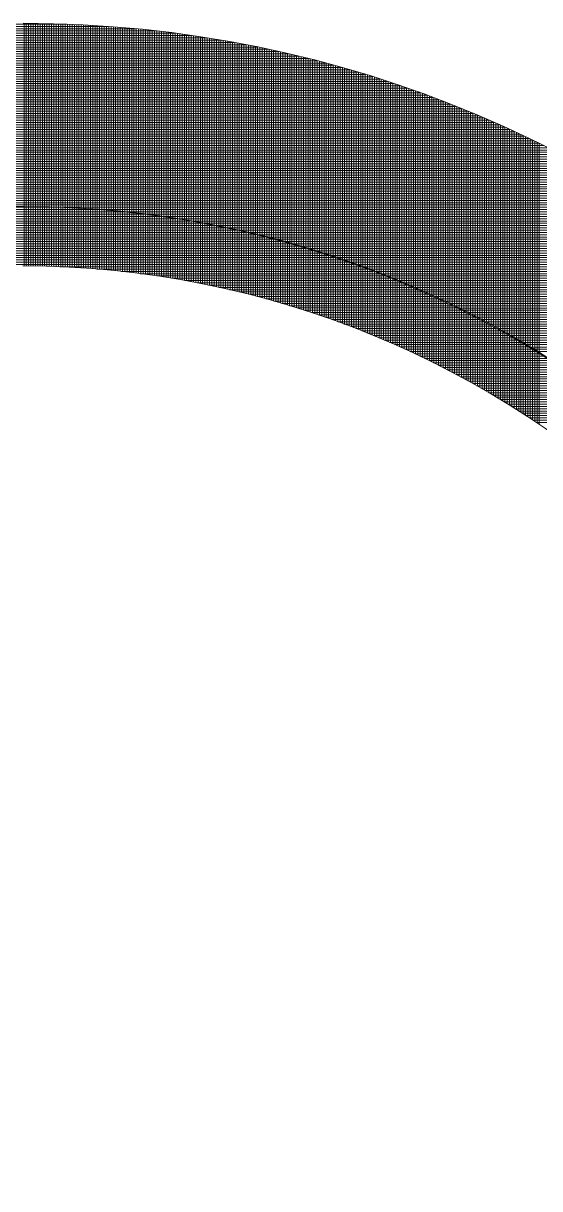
# Model space of a CAD drawing. Header units: inches. Extents: x -675 to 1187, y -924 to 1124.
# Drawn here: x -600.3 to -572.1, y 937.5 to 1001.2 of the extents above; entities that cross this region are included whole.
import ezdxf

# ---------------------------------------------------------------- set-up
doc = ezdxf.new("R2010")
doc.units = ezdxf.units.IN
doc.header["$MEASUREMENT"] = 0
doc.layers.add('Base_dwg', color=8, linetype='Continuous', lineweight=9)
doc.layers.add('core and shell', color=50, linetype='Continuous', lineweight=9)

# ---------------------------------------------------------------- blocks, each defined once
blk = doc.blocks.new('Base_dwg-531197-Level 1 Copy 1')
at = {"layer": 'core and shell'}
for p, q in [((403.27, 1915.053), (403.27, 1925.065)), ((403.395, 1915.047), (403.395, 1925.059)), ((403.52, 1915.04), (403.52, 1925.053)), ((403.645, 1915.033), (403.645, 1925.047)), ((403.77, 1915.025), (403.77, 1925.041)), ((403.895, 1915.017), (403.895, 1925.034)), ((404.02, 1915.009), (404.02, 1925.028)), ((404.145, 1915.001), (404.145, 1925.02)), ((404.27, 1914.992), (404.27, 1925.013)), ((404.395, 1914.983), (404.395, 1925.006)), ((404.52, 1914.974), (404.52, 1924.998)), ((404.645, 1914.965), (404.645, 1924.99)), ((404.77, 1914.955), (404.77, 1924.982)), ((404.895, 1914.945), (404.895, 1924.973)), ((405.02, 1914.934), (405.02, 1924.964)), ((405.145, 1914.923), (405.145, 1924.955)), ((405.27, 1914.912), (405.27, 1924.946)), ((405.395, 1914.901), (405.395, 1924.936)), ((405.52, 1914.89), (405.52, 1924.927)), ((405.645, 1914.878), (405.645, 1924.917)), ((405.77, 1914.865), (405.77, 1924.906)), ((405.895, 1914.853), (405.895, 1924.896)), ((406.02, 1914.84), (406.02, 1924.885)), ((406.145, 1914.827), (406.145, 1924.874)), ((406.27, 1914.814), (406.27, 1924.863)), ((406.395, 1914.8), (406.395, 1924.851)), ((406.52, 1914.786), (406.52, 1924.84)), ((406.645, 1914.772), (406.645, 1924.828)), ((406.77, 1914.757), (406.77, 1924.815)), ((406.895, 1914.742), (406.895, 1924.803)), ((407.02, 1914.727), (407.02, 1924.79)), ((407.145, 1914.712), (407.145, 1924.777)), ((407.27, 1914.696), (407.27, 1924.764)), ((407.395, 1914.68), (407.395, 1924.75)), ((407.52, 1914.664), (407.52, 1924.737)), ((407.645, 1914.647), (407.645, 1924.723)), ((407.77, 1914.63), (407.77, 1924.708)), ((407.895, 1914.613), (407.895, 1924.694)), ((408.02, 1914.595), (408.02, 1924.679)), ((408.145, 1914.577), (408.145, 1924.664)), ((408.27, 1914.559), (408.27, 1924.649)), ((408.395, 1914.541), (408.395, 1924.633)), ((408.52, 1914.522), (408.52, 1924.618)), ((408.645, 1914.503), (408.645, 1924.602)), ((408.77, 1914.484), (408.77, 1924.585)), ((408.895, 1914.464), (408.895, 1924.569)), ((409.02, 1914.444), (409.02, 1924.552)), ((409.145, 1914.424), (409.145, 1924.535)), ((409.27, 1914.403), (409.27, 1924.518)), ((409.395, 1914.382), (409.395, 1924.5)), ((409.52, 1914.361), (409.52, 1924.483)), ((409.645, 1914.34), (409.645, 1924.465)), ((409.77, 1914.318), (409.77, 1924.446)), ((409.895, 1914.296), (409.895, 1924.428)), ((410.02, 1914.274), (410.02, 1924.409)), ((410.145, 1914.251), (410.145, 1924.39)), ((410.27, 1914.228), (410.27, 1924.371)), ((410.395, 1914.205), (410.395, 1924.351)), ((410.645, 1914.157), (410.645, 1924.311)), ((410.77, 1914.133), (410.77, 1924.291)), ((410.895, 1914.108), (410.895, 1924.27)), ((411.02, 1914.084), (411.02, 1924.25)), ((411.145, 1914.058), (411.145, 1924.229)), ((411.395, 1914.007), (411.395, 1924.186)), ((411.52, 1913.981), (411.52, 1924.164)), ((411.645, 1913.955), (411.645, 1924.142)), ((411.77, 1913.928), (411.77, 1924.119)), ((411.895, 1913.901), (411.895, 1924.097)), ((412.02, 1913.874), (412.02, 1924.074)), ((412.145, 1913.846), (412.145, 1924.051)), ((412.27, 1913.818), (412.27, 1924.027)), ((412.395, 1913.79), (412.395, 1924.004)), ((412.52, 1913.761), (412.52, 1923.98)), ((412.77, 1913.703), (412.77, 1923.931)), ((412.895, 1913.674), (412.895, 1923.906)), ((413.02, 1913.644), (413.02, 1923.882)), ((413.145, 1913.614), (413.145, 1923.856)), ((413.395, 1913.552), (413.395, 1923.805)), ((413.52, 1913.521), (413.52, 1923.779)), ((413.645, 1913.49), (413.645, 1923.753)), ((413.77, 1913.458), (413.77, 1923.726)), ((413.895, 1913.426), (413.895, 1923.7)), ((414.02, 1913.394), (414.02, 1923.673)), ((414.145, 1913.361), (414.145, 1923.645)), ((414.27, 1913.328), (414.27, 1923.618)), ((414.395, 1913.295), (414.395, 1923.59)), ((414.52, 1913.261), (414.52, 1923.562)), ((414.645, 1913.227), (414.645, 1923.533)), ((414.77, 1913.193), (414.77, 1923.505)), ((414.895, 1913.158), (414.895, 1923.476)), ((415.02, 1913.123), (415.02, 1923.447)), ((415.145, 1913.088), (415.145, 1923.417)), ((415.27, 1913.052), (415.27, 1923.388)), ((415.395, 1913.016), (415.395, 1923.358)), ((415.52, 1912.98), (415.52, 1923.328)), ((415.645, 1912.943), (415.645, 1923.297)), ((415.77, 1912.906), (415.77, 1923.266)), ((415.895, 1912.869), (415.895, 1923.235)), ((416.145, 1912.793), (416.145, 1923.172)), ((416.27, 1912.755), (416.27, 1923.141)), ((416.395, 1912.717), (416.395, 1923.109)), ((416.52, 1912.678), (416.52, 1923.076)), ((416.645, 1912.638), (416.645, 1923.044)), ((416.77, 1912.599), (416.77, 1923.011)), ((416.895, 1912.559), (416.895, 1922.977)), ((417.02, 1912.519), (417.02, 1922.944)), ((417.145, 1912.478), (417.145, 1922.91)), ((417.27, 1912.437), (417.27, 1922.876)), ((417.395, 1912.396), (417.395, 1922.842)), ((417.52, 1912.354), (417.52, 1922.807)), ((417.645, 1912.312), (417.645, 1922.773)), ((417.77, 1912.27), (417.77, 1922.738)), ((417.895, 1912.227), (417.895, 1922.702)), ((418.02, 1912.184), (418.02, 1922.666)), ((418.145, 1912.141), (418.145, 1922.631)), ((418.27, 1912.097), (418.27, 1922.594)), ((418.395, 1912.053), (418.395, 1922.558)), ((418.52, 1912.009), (418.52, 1922.521)), ((418.645, 1911.964), (418.645, 1922.484)), ((418.77, 1911.919), (418.77, 1922.447)), ((418.895, 1911.873), (418.895, 1922.409)), ((419.02, 1911.828), (419.02, 1922.371)), ((419.27, 1911.735), (419.27, 1922.295)), ((419.395, 1911.688), (419.395, 1922.256)), ((419.52, 1911.641), (419.52, 1922.217)), ((419.645, 1911.593), (419.645, 1922.178)), ((419.77, 1911.545), (419.77, 1922.138)), ((419.895, 1911.497), (419.895, 1922.098)), ((420.02, 1911.448), (420.02, 1922.058)), ((420.145, 1911.399), (420.145, 1922.018)), ((420.27, 1911.35), (420.27, 1921.977)), ((420.395, 1911.3), (420.395, 1921.936)), ((420.52, 1911.25), (420.52, 1921.895)), ((420.645, 1911.2), (420.645, 1921.853)), ((420.77, 1911.149), (420.77, 1921.811)), ((420.895, 1911.098), (420.895, 1921.769)), ((421.02, 1911.046), (421.02, 1921.727)), ((421.145, 1910.994), (421.145, 1921.684)), ((421.27, 1910.942), (421.27, 1921.641)), ((421.395, 1910.889), (421.395, 1921.598)), ((421.52, 1910.836), (421.52, 1921.554)), ((421.645, 1910.783), (421.645, 1921.51)), ((421.77, 1910.729), (421.77, 1921.466)), ((421.895, 1910.675), (421.895, 1921.422)), ((422.02, 1910.621), (422.02, 1921.377)), ((422.27, 1910.51), (422.27, 1921.287)), ((422.52, 1910.399), (422.52, 1921.195)), ((422.645, 1910.342), (422.645, 1921.149)), ((422.77, 1910.285), (422.77, 1921.102)), ((422.895, 1910.228), (422.895, 1921.056)), ((423.02, 1910.17), (423.02, 1921.008)), ((423.145, 1910.112), (423.145, 1920.961)), ((423.27, 1910.054), (423.27, 1920.913)), ((423.395, 1909.995), (423.395, 1920.865)), ((423.52, 1909.936), (423.52, 1920.817)), ((423.645, 1909.877), (423.645, 1920.768)), ((423.77, 1909.817), (423.77, 1920.719)), ((423.895, 1909.756), (423.895, 1920.67)), ((424.02, 1909.696), (424.02, 1920.621)), ((424.145, 1909.634), (424.145, 1920.571)), ((424.27, 1909.573), (424.27, 1920.521)), ((424.395, 1909.511), (424.395, 1920.47)), ((424.52, 1909.448), (424.52, 1920.419)), ((424.645, 1909.386), (424.645, 1920.368)), ((424.77, 1909.323), (424.77, 1920.317)), ((424.895, 1909.259), (424.895, 1920.265)), ((425.02, 1909.195), (425.02, 1920.213)), ((425.145, 1909.13), (425.145, 1920.161)), ((425.27, 1909.066), (425.27, 1920.108)), ((425.395, 1909), (425.395, 1920.055)), ((425.52, 1908.935), (425.52, 1920.002)), ((425.645, 1908.869), (425.645, 1919.948)), ((425.77, 1908.802), (425.77, 1919.894)), ((425.895, 1908.735), (425.895, 1919.84)), ((426.02, 1908.668), (426.02, 1919.786)), ((426.145, 1908.6), (426.145, 1919.731)), ((426.27, 1908.532), (426.27, 1919.676)), ((426.395, 1908.463), (426.395, 1919.62)), ((426.52, 1908.394), (426.52, 1919.564)), ((426.645, 1908.325), (426.645, 1919.508)), ((426.77, 1908.255), (426.77, 1919.452)), ((426.895, 1908.184), (426.895, 1919.395)), ((427.02, 1908.113), (427.02, 1919.338)), ((427.145, 1908.042), (427.145, 1919.28)), ((427.27, 1907.97), (427.27, 1919.223)), ((427.395, 1907.898), (427.395, 1919.164)), ((427.52, 1907.825), (427.52, 1919.106)), ((427.645, 1907.752), (427.645, 1919.047)), ((427.77, 1907.679), (427.77, 1918.988)), ((427.895, 1907.605), (427.895, 1918.929)), ((428.02, 1907.53), (428.02, 1918.869)), ((428.27, 1907.38), (428.27, 1918.748)), ((428.395, 1907.304), (428.395, 1918.688)), ((428.52, 1907.228), (428.52, 1918.627)), ((428.645, 1907.151), (428.645, 1918.565)), ((434.82, 1915.081), (402.661, 1915.081)), ((403.27, 1911.792), (403.27, 1915.047)), ((403.395, 1911.785), (403.395, 1915.04)), ((403.52, 1911.777), (403.52, 1915.033)), ((403.645, 1911.769), (403.645, 1915.025)), ((403.77, 1911.761), (403.77, 1915.018)), ((403.895, 1911.752), (403.895, 1915.01)), ((404.02, 1911.743), (404.02, 1915.001)), ((404.145, 1911.734), (404.145, 1914.993)), ((404.27, 1911.725), (404.27, 1914.984)), ((404.395, 1911.715), (404.395, 1914.974)), ((404.52, 1911.705), (404.52, 1914.965)), ((404.645, 1911.694), (404.645, 1914.955)), ((404.77, 1911.683), (404.77, 1914.945)), ((404.895, 1911.672), (404.895, 1914.935)), ((405.02, 1911.661), (405.02, 1914.924)), ((405.145, 1911.649), (405.145, 1914.913)), ((405.27, 1911.637), (405.27, 1914.902)), ((405.395, 1911.625), (405.395, 1914.89)), ((405.52, 1911.612), (405.52, 1914.878)), ((405.645, 1911.599), (405.645, 1914.866)), ((405.77, 1911.586), (405.77, 1914.854)), ((405.895, 1911.572), (405.895, 1914.841)), ((406.02, 1911.559), (406.02, 1914.828)), ((435.208, 1914.831), (406.105, 1914.831)), ((406.145, 1911.544), (406.145, 1914.814)), ((406.27, 1911.53), (406.27, 1914.801)), ((406.395, 1911.515), (406.395, 1914.787)), ((406.52, 1911.5), (406.52, 1914.773)), ((406.645, 1911.484), (406.645, 1914.758)), ((406.77, 1911.469), (406.77, 1914.743)), ((406.895, 1911.452), (406.895, 1914.728)), ((407.02, 1911.436), (407.02, 1914.713)), ((407.145, 1911.419), (407.145, 1914.697)), ((407.27, 1911.402), (407.27, 1914.681)), ((407.395, 1911.385), (407.395, 1914.665)), ((407.52, 1911.367), (407.52, 1914.648)), ((407.645, 1911.349), (407.645, 1914.631)), ((407.895, 1911.312), (407.895, 1914.596)), ((408.02, 1911.293), (408.02, 1914.579)), ((435.589, 1914.581), (408.118, 1914.581)), ((408.145, 1911.274), (408.145, 1914.561)), ((408.27, 1911.254), (408.27, 1914.542)), ((408.395, 1911.234), (408.395, 1914.523)), ((408.52, 1911.214), (408.52, 1914.504)), ((408.645, 1911.193), (408.645, 1914.485)), ((408.77, 1911.172), (408.77, 1914.465)), ((408.895, 1911.151), (408.895, 1914.446)), ((435.778, 1914.456), (408.944, 1914.456)), ((409.02, 1911.13), (409.02, 1914.425)), ((409.145, 1911.108), (409.145, 1914.405)), ((409.27, 1911.086), (409.27, 1914.384)), ((409.395, 1911.063), (409.395, 1914.363)), ((409.52, 1911.04), (409.52, 1914.341)), ((409.645, 1911.017), (409.645, 1914.32)), ((435.965, 1914.331), (409.694, 1914.331)), ((409.77, 1910.994), (409.77, 1914.298)), ((409.895, 1910.97), (409.895, 1914.275)), ((410.02, 1910.946), (410.02, 1914.253)), ((410.145, 1910.921), (410.145, 1914.23)), ((410.395, 1910.871), (410.395, 1914.183)), ((410.52, 1910.846), (410.52, 1914.159)), ((410.645, 1910.82), (410.645, 1914.135)), ((410.77, 1910.794), (410.77, 1914.11)), ((410.895, 1910.767), (410.895, 1914.086)), ((411.02, 1910.741), (411.02, 1914.061)), ((436.334, 1914.081), (411.031, 1914.081)), ((411.145, 1910.713), (411.145, 1914.035)), ((411.27, 1910.686), (411.27, 1914.009)), ((411.395, 1910.658), (411.395, 1913.983)), ((411.645, 1910.602), (411.645, 1913.93)), ((411.77, 1910.573), (411.77, 1913.903)), ((411.895, 1910.544), (411.895, 1913.876)), ((412.02, 1910.514), (412.02, 1913.849)), ((412.145, 1910.485), (412.145, 1913.821)), ((436.699, 1913.831), (412.211, 1913.831)), ((412.27, 1910.454), (412.27, 1913.793)), ((412.395, 1910.424), (412.395, 1913.764)), ((412.52, 1910.393), (412.52, 1913.735)), ((436.879, 1913.706), (412.756, 1913.706)), ((412.895, 1910.299), (412.895, 1913.647)), ((413.02, 1910.267), (413.02, 1913.617)), ((413.145, 1910.234), (413.145, 1913.586)), ((413.27, 1910.201), (413.27, 1913.556)), ((437.058, 1913.581), (413.278, 1913.581)), ((413.395, 1910.168), (413.395, 1913.525)), ((413.52, 1910.135), (413.52, 1913.493)), ((413.645, 1910.101), (413.645, 1913.461)), ((413.77, 1910.066), (413.77, 1913.429)), ((437.235, 1913.456), (413.777, 1913.456)), ((413.895, 1910.032), (413.895, 1913.397)), ((414.02, 1909.997), (414.02, 1913.365)), ((437.412, 1913.331), (414.257, 1913.331)), ((414.27, 1909.926), (414.27, 1913.298)), ((414.395, 1909.89), (414.395, 1913.265)), ((414.52, 1909.854), (414.52, 1913.231)), ((414.645, 1909.817), (414.645, 1913.196)), ((437.587, 1913.206), (414.72, 1913.206)), ((414.77, 1909.78), (414.77, 1913.162)), ((414.895, 1909.743), (414.895, 1913.127)), ((415.145, 1909.667), (415.145, 1913.056)), ((437.76, 1913.081), (415.167, 1913.081)), ((415.27, 1909.629), (415.27, 1913.02)), ((415.395, 1909.59), (415.395, 1912.984)), ((415.52, 1909.551), (415.52, 1912.948)), ((437.933, 1912.956), (415.6, 1912.956)), ((415.645, 1909.511), (415.645, 1912.911)), ((415.77, 1909.472), (415.77, 1912.874)), ((415.895, 1909.431), (415.895, 1912.836)), ((416.02, 1909.391), (416.02, 1912.798)), ((416.145, 1909.35), (416.145, 1912.76)), ((416.27, 1909.309), (416.27, 1912.721)), ((416.395, 1909.267), (416.395, 1912.683)), ((416.52, 1909.225), (416.52, 1912.643)), ((416.645, 1909.183), (416.645, 1912.604)), ((416.77, 1909.14), (416.77, 1912.564)), ((438.444, 1912.581), (416.825, 1912.581)), ((416.895, 1909.097), (416.895, 1912.524)), ((417.02, 1909.054), (417.02, 1912.483)), ((417.145, 1909.01), (417.145, 1912.442)), ((438.611, 1912.456), (417.211, 1912.456)), ((417.27, 1908.966), (417.27, 1912.401)), ((417.395, 1908.921), (417.395, 1912.36)), ((417.52, 1908.876), (417.52, 1912.318)), ((438.778, 1912.331), (417.588, 1912.331)), ((417.77, 1908.785), (417.77, 1912.233)), ((417.895, 1908.739), (417.895, 1912.19)), ((438.944, 1912.206), (417.955, 1912.206)), ((418.02, 1908.693), (418.02, 1912.147)), ((418.145, 1908.646), (418.145, 1912.103)), ((418.27, 1908.599), (418.27, 1912.059)), ((439.108, 1912.081), (418.315, 1912.081)), ((418.903, 1911.831), (402.472, 1911.831)), ((419.24, 1911.706), (404.499, 1911.706)), ((419.57, 1911.581), (405.813, 1911.581)), ((418.395, 1908.551), (418.395, 1912.015)), ((418.52, 1908.503), (418.52, 1911.97)), ((418.77, 1908.406), (418.77, 1911.88)), ((418.895, 1908.357), (418.895, 1911.834)), ((439.434, 1911.831), (419.01, 1911.831)), ((419.02, 1908.308), (419.02, 1911.788)), ((419.145, 1908.258), (419.145, 1911.742)), ((439.595, 1911.706), (419.346, 1911.706)), ((419.395, 1908.157), (419.395, 1911.648)), ((419.52, 1908.106), (419.52, 1911.6)), ((419.645, 1908.055), (419.645, 1911.553)), ((439.755, 1911.581), (419.676, 1911.581)), ((419.77, 1908.003), (419.77, 1911.504)), ((439.914, 1911.456), (420, 1911.456)), ((420.02, 1907.898), (420.02, 1911.407)), ((420.83, 1911.081), (409.294, 1911.081)), ((421.131, 1910.956), (409.965, 1910.956)), ((421.428, 1910.831), (410.59, 1910.831)), ((420.145, 1907.845), (420.145, 1911.358)), ((420.27, 1907.792), (420.27, 1911.308)), ((440.072, 1911.331), (420.317, 1911.331)), ((420.395, 1907.738), (420.395, 1911.258)), ((440.229, 1911.206), (420.629, 1911.206)), ((420.645, 1907.629), (420.645, 1911.157)), ((420.77, 1907.574), (420.77, 1911.106)), ((420.895, 1907.519), (420.895, 1911.055)), ((440.385, 1911.081), (420.935, 1911.081)), ((421.02, 1907.463), (421.02, 1911.003)), ((421.145, 1907.407), (421.145, 1910.951)), ((440.54, 1910.956), (421.236, 1910.956)), ((421.27, 1907.35), (421.27, 1910.898)), ((421.395, 1907.293), (421.395, 1910.845)), ((421.52, 1907.236), (421.52, 1910.792)), ((440.694, 1910.831), (421.532, 1910.831)), ((421.719, 1910.706), (411.177, 1910.706)), ((422.006, 1910.581), (411.733, 1910.581)), ((422.288, 1910.456), (412.262, 1910.456)), ((422.839, 1910.206), (413.251, 1910.206)), ((421.645, 1907.178), (421.645, 1910.738)), ((421.77, 1907.12), (421.77, 1910.684)), ((440.847, 1910.706), (421.823, 1910.706)), ((421.895, 1907.061), (421.895, 1910.63)), ((422.02, 1907.002), (422.02, 1910.575)), ((440.999, 1910.581), (422.109, 1910.581)), ((422.145, 1906.943), (422.145, 1910.52)), ((422.27, 1906.883), (422.27, 1910.464)), ((422.395, 1906.822), (422.395, 1910.408)), ((422.52, 1906.761), (422.52, 1910.352)), ((422.645, 1906.7), (422.645, 1910.295)), ((441.3, 1910.331), (422.669, 1910.331)), ((422.77, 1906.639), (422.77, 1910.238)), ((422.895, 1906.577), (422.895, 1910.181)), ((441.45, 1910.206), (422.942, 1910.206)), ((423.02, 1906.514), (423.02, 1910.123)), ((423.109, 1910.081), (413.716, 1910.081)), ((423.375, 1909.956), (414.164, 1909.956)), ((423.637, 1909.831), (414.597, 1909.831)), ((423.145, 1906.451), (423.145, 1910.065)), ((441.598, 1910.081), (423.212, 1910.081)), ((423.27, 1906.388), (423.27, 1910.006)), ((423.395, 1906.324), (423.395, 1909.947)), ((441.745, 1909.956), (423.478, 1909.956)), ((423.52, 1906.26), (423.52, 1909.887)), ((423.645, 1906.195), (423.645, 1909.828)), ((423.77, 1906.13), (423.77, 1909.767)), ((442.038, 1909.706), (423.998, 1909.706)), ((424.02, 1905.999), (424.02, 1909.646)), ((442.182, 1909.581), (424.253, 1909.581)), ((424.27, 1905.865), (424.27, 1909.523)), ((424.403, 1909.456), (415.818, 1909.456)), ((424.652, 1909.331), (416.202, 1909.331)), ((425.379, 1908.956), (417.296, 1908.956)), ((424.395, 1905.798), (424.395, 1909.46)), ((442.326, 1909.456), (424.504, 1909.456)), ((424.52, 1905.73), (424.52, 1909.398)), ((424.645, 1905.662), (424.645, 1909.335)), ((442.469, 1909.331), (424.753, 1909.331)), ((424.77, 1905.593), (424.77, 1909.271)), ((442.611, 1909.206), (424.998, 1909.206)), ((442.753, 1909.081), (425.24, 1909.081)), ((425.27, 1905.314), (425.27, 1909.013)), ((425.395, 1905.242), (425.395, 1908.948)), ((425.52, 1905.171), (425.52, 1908.882)), ((425.849, 1908.706), (417.983, 1908.706)), ((426.08, 1908.581), (418.316, 1908.581)), ((426.534, 1908.331), (418.96, 1908.331)), ((425.645, 1905.099), (425.645, 1908.815)), ((443.033, 1908.831), (425.715, 1908.831)), ((425.77, 1905.026), (425.77, 1908.749)), ((443.171, 1908.706), (425.949, 1908.706)), ((426.02, 1904.88), (426.02, 1908.614)), ((426.145, 1904.806), (426.145, 1908.546)), ((443.309, 1908.581), (426.179, 1908.581)), ((426.27, 1904.732), (426.27, 1908.477)), ((426.395, 1904.657), (426.395, 1908.408)), ((443.447, 1908.456), (426.407, 1908.456)), ((443.583, 1908.331), (426.633, 1908.331)), ((426.645, 1904.506), (426.645, 1908.269)), ((426.978, 1908.081), (419.58, 1908.081)), ((427.196, 1907.956), (419.881, 1907.956)), ((427.412, 1907.831), (420.177, 1907.831)), ((427.626, 1907.706), (420.468, 1907.706)), ((427.837, 1907.581), (420.754, 1907.581)), ((426.77, 1904.429), (426.77, 1908.199)), ((443.719, 1908.206), (426.856, 1908.206)), ((426.895, 1904.352), (426.895, 1908.128)), ((427.02, 1904.275), (427.02, 1908.057)), ((443.853, 1908.081), (427.076, 1908.081)), ((427.145, 1904.197), (427.145, 1907.986)), ((427.27, 1904.119), (427.27, 1907.914)), ((443.987, 1907.956), (427.294, 1907.956)), ((427.395, 1904.04), (427.395, 1907.841)), ((444.121, 1907.831), (427.51, 1907.831)), ((427.52, 1903.96), (427.52, 1907.768)), ((427.645, 1903.881), (427.645, 1907.695)), ((444.253, 1907.706), (427.724, 1907.706)), ((427.77, 1903.8), (427.77, 1907.621)), ((444.385, 1907.581), (427.935, 1907.581)), ((428.046, 1907.456), (421.035, 1907.456)), ((428.253, 1907.331), (421.312, 1907.331)), ((428.458, 1907.206), (421.584, 1907.206)), ((428.662, 1907.081), (421.852, 1907.081)), ((428.863, 1906.956), (422.116, 1906.956)), ((427.895, 1903.719), (427.895, 1907.547)), ((428.02, 1903.638), (428.02, 1907.472)), ((428.145, 1903.556), (428.145, 1907.397)), ((428.27, 1903.473), (428.27, 1907.321)), ((428.395, 1903.39), (428.395, 1907.245)), ((428.52, 1903.306), (428.52, 1907.169)), ((428.645, 1903.222), (428.645, 1907.091)), ((429.062, 1906.831), (422.376, 1906.831)), ((429.259, 1906.706), (422.633, 1906.706)), ((429.454, 1906.581), (422.886, 1906.581)), ((429.839, 1906.331), (423.381, 1906.331)), ((430.029, 1906.206), (423.624, 1906.206)), ((430.217, 1906.081), (423.863, 1906.081)), ((430.404, 1905.956), (424.1, 1905.956)), ((430.588, 1905.831), (424.333, 1905.831)), ((430.953, 1905.581), (424.791, 1905.581)), ((431.311, 1905.331), (425.239, 1905.331)), ((431.488, 1905.206), (425.458, 1905.206)), ((431.664, 1905.081), (425.676, 1905.081)), ((432.01, 1904.831), (426.103, 1904.831)), ((432.181, 1904.706), (426.313, 1904.706)), ((432.686, 1904.331), (426.929, 1904.331)), ((432.851, 1904.206), (427.13, 1904.206)), ((433.178, 1903.956), (427.527, 1903.956)), ((433.34, 1903.831), (427.722, 1903.831)), ((433.501, 1903.706), (427.915, 1903.706)), ((433.66, 1903.581), (428.106, 1903.581)), ((433.818, 1903.456), (428.295, 1903.456)), ((433.974, 1903.331), (428.483, 1903.331))]:
    blk.add_line(p, q, dxfattribs=at)
at = {"layer": 'core and shell', "flags": 128}
for points in [[(383.52, 1914.776), (383.52, 1924.831), (389.068, 1924.831), (400.48, 1924.831), (406.606, 1924.831)], [(405.129, 1924.956), (400.48, 1924.956), (389.067, 1924.956), (385, 1924.956)], [(402.854, 1925.081), (400.48, 1925.081), (389.066, 1925.081), (387.246, 1925.081)], [(400.52, 1911.875), (400.52, 1915.125), (400.52, 1925.125)], [(400.645, 1911.874), (400.645, 1915.125), (400.645, 1925.125)], [(400.77, 1911.873), (400.77, 1915.124), (400.77, 1925.124)], [(400.895, 1911.872), (400.895, 1915.124), (400.895, 1925.124)], [(401.02, 1911.871), (401.02, 1915.122), (401.02, 1925.123)], [(401.145, 1911.869), (401.145, 1915.121), (401.145, 1925.122)], [(401.27, 1911.867), (401.27, 1915.119), (401.27, 1925.12)], [(401.395, 1911.865), (401.395, 1915.117), (401.395, 1925.119)], [(401.52, 1911.862), (401.52, 1915.115), (401.52, 1925.117)], [(401.645, 1911.859), (401.645, 1915.113), (401.645, 1925.115)], [(401.77, 1911.856), (401.77, 1915.11), (401.77, 1925.112)], [(401.895, 1911.852), (401.895, 1915.107), (401.895, 1925.11)], [(402.02, 1911.848), (402.02, 1915.103), (402.02, 1925.107)], [(402.145, 1911.844), (402.145, 1915.1), (402.145, 1925.104)], [(402.27, 1911.839), (402.27, 1915.096), (402.27, 1925.1)], [(402.395, 1911.835), (402.395, 1915.091), (402.395, 1925.097)], [(402.52, 1911.829), (402.52, 1915.087), (402.52, 1925.093)], [(402.645, 1911.824), (402.645, 1915.082), (402.645, 1925.089)], [(402.77, 1911.818), (402.77, 1915.077), (402.77, 1925.084)], [(402.895, 1911.812), (402.895, 1915.071), (402.895, 1925.08)], [(403.02, 1911.806), (403.02, 1915.066), (403.02, 1925.075)], [(403.145, 1911.799), (403.145, 1915.06), (403.145, 1925.07)], [(411.27, 1914.033), (411.27, 1924.207), (400.48, 1924.207), (389.071, 1924.207), (378.848, 1924.207)], [(410.52, 1914.181), (410.52, 1924.331), (400.48, 1924.331), (389.07, 1924.331), (379.606, 1924.331)], [(409.701, 1924.456), (400.48, 1924.456), (389.07, 1924.456), (380.426, 1924.456)], [(408.801, 1924.581), (400.48, 1924.581), (389.069, 1924.581), (381.329, 1924.581)], [(407.788, 1924.706), (400.48, 1924.706), (389.068, 1924.706), (382.344, 1924.706)], [(414.433, 1923.581), (400.481, 1923.581), (389.074, 1923.581), (375.678, 1923.581)], [(413.864, 1923.706), (400.48, 1923.706), (389.073, 1923.706), (376.25, 1923.706)], [(413.27, 1913.583), (413.27, 1923.831), (400.48, 1923.831), (389.073, 1923.831), (376.848, 1923.831)], [(412.645, 1913.732), (412.645, 1923.956), (400.48, 1923.956), (389.072, 1923.956), (377.477, 1923.956)], [(378.145, 1913.885), (378.145, 1924.082), (389.071, 1924.082), (400.48, 1924.082), (411.979, 1924.082)], [(416.974, 1922.956), (400.481, 1922.956), (389.077, 1922.956), (373.127, 1922.956)], [(416.5, 1923.081), (400.481, 1923.081), (389.077, 1923.081), (373.603, 1923.081)], [(416.011, 1923.206), (400.481, 1923.206), (389.076, 1923.206), (374.094, 1923.206)], [(415.504, 1923.331), (400.481, 1923.331), (389.075, 1923.331), (374.603, 1923.331)], [(414.979, 1923.456), (400.481, 1923.456), (389.075, 1923.456), (375.13, 1923.456)], [(438.104, 1912.831), (416.02, 1912.831), (416.02, 1923.204)], [(419.554, 1922.206), (400.481, 1922.206), (389.081, 1922.206), (370.535, 1922.206)], [(419.145, 1911.781), (419.145, 1922.333), (400.481, 1922.333), (389.08, 1922.333), (370.94, 1922.333)], [(418.738, 1922.456), (400.481, 1922.456), (389.08, 1922.456), (371.355, 1922.456)], [(418.315, 1922.581), (400.481, 1922.581), (389.079, 1922.581), (371.78, 1922.581)], [(417.88, 1922.706), (400.481, 1922.706), (389.079, 1922.706), (372.216, 1922.706)], [(417.434, 1922.831), (400.481, 1922.831), (389.078, 1922.831), (372.665, 1922.831)], [(421.443, 1921.581), (400.481, 1921.581), (389.084, 1921.581), (368.637, 1921.581)], [(421.08, 1921.706), (400.481, 1921.706), (389.084, 1921.706), (369.001, 1921.706)], [(420.711, 1921.831), (400.481, 1921.831), (389.083, 1921.831), (369.373, 1921.831)], [(420.334, 1921.956), (400.481, 1921.956), (389.082, 1921.956), (369.752, 1921.956)], [(419.948, 1922.081), (400.481, 1922.081), (389.082, 1922.081), (370.139, 1922.081)], [(423.157, 1920.956), (400.481, 1920.956), (389.088, 1920.956), (366.914, 1920.956)], [(422.826, 1921.081), (400.481, 1921.081), (389.087, 1921.081), (367.247, 1921.081)], [(422.49, 1921.206), (400.481, 1921.206), (389.086, 1921.206), (367.585, 1921.206)], [(422.145, 1910.566), (422.145, 1921.332), (400.481, 1921.332), (389.086, 1921.332), (367.929, 1921.332)], [(421.798, 1921.456), (400.481, 1921.456), (389.085, 1921.456), (368.28, 1921.456)], [(441.145, 1896.499), (441.145, 1910.461), (422.391, 1910.461), (422.391, 1921.241)], [(424.735, 1920.331), (400.481, 1920.331), (389.091, 1920.331), (365.329, 1920.331)], [(424.429, 1920.456), (400.481, 1920.456), (389.09, 1920.456), (365.636, 1920.456)], [(424.118, 1920.581), (400.481, 1920.581), (389.089, 1920.581), (365.948, 1920.581)], [(366.27, 1909.814), (366.27, 1920.708), (389.089, 1920.708), (400.481, 1920.708), (423.803, 1920.708)], [(423.483, 1920.831), (400.481, 1920.831), (389.088, 1920.831), (366.587, 1920.831)], [(426.201, 1919.706), (400.481, 1919.706), (389.094, 1919.706), (363.855, 1919.706)], [(364.145, 1908.74), (364.145, 1919.833), (389.093, 1919.833), (400.481, 1919.833), (425.915, 1919.833)], [(425.626, 1919.956), (400.481, 1919.956), (389.093, 1919.956), (364.432, 1919.956)], [(425.333, 1920.081), (400.481, 1920.081), (389.092, 1920.081), (364.727, 1920.081)], [(365.02, 1909.196), (365.02, 1920.204), (389.091, 1920.204), (400.481, 1920.204), (425.036, 1920.204)], [(427.573, 1919.081), (400.481, 1919.081), (389.097, 1919.081), (362.476, 1919.081)], [(427.305, 1919.206), (400.481, 1919.206), (389.097, 1919.206), (362.745, 1919.206)], [(363.02, 1908.123), (363.02, 1919.333), (389.096, 1919.333), (400.481, 1919.333), (427.034, 1919.333)], [(426.76, 1919.456), (400.481, 1919.456), (389.095, 1919.456), (363.293, 1919.456)], [(426.482, 1919.581), (400.481, 1919.581), (389.095, 1919.581), (363.572, 1919.581)], [(428.865, 1918.456), (400.481, 1918.456), (389.1, 1918.456), (361.177, 1918.456)], [(428.612, 1918.581), (400.481, 1918.581), (389.1, 1918.581), (361.431, 1918.581)], [(428.357, 1918.706), (400.481, 1918.706), (389.099, 1918.706), (361.687, 1918.706)], [(428.099, 1918.831), (400.481, 1918.831), (389.098, 1918.831), (361.947, 1918.831)], [(427.837, 1918.956), (400.481, 1918.956), (389.098, 1918.956), (362.21, 1918.956)], [(444.52, 1892.151), (444.52, 1907.452), (428.144, 1907.452), (428.144, 1918.809)], [(430.087, 1917.831), (400.481, 1917.831), (389.104, 1917.831), (359.947, 1917.831)], [(429.848, 1917.956), (400.481, 1917.956), (389.103, 1917.956), (360.188, 1917.956)], [(429.606, 1918.081), (400.481, 1918.081), (389.102, 1918.081), (360.431, 1918.081)], [(429.362, 1918.206), (400.481, 1918.206), (389.102, 1918.206), (360.677, 1918.206)], [(429.115, 1918.331), (400.481, 1918.331), (389.101, 1918.331), (360.925, 1918.331)], [(431.249, 1917.206), (400.481, 1917.206), (389.107, 1917.206), (358.779, 1917.206)], [(431.02, 1905.6), (431.02, 1917.332), (400.481, 1917.332), (389.106, 1917.332), (359.008, 1917.332)], [(430.791, 1917.456), (400.481, 1917.456), (389.106, 1917.456), (359.24, 1917.456)], [(430.559, 1917.581), (400.481, 1917.581), (389.105, 1917.581), (359.473, 1917.581)], [(430.324, 1917.706), (400.481, 1917.706), (389.104, 1917.706), (359.709, 1917.706)], [(432.355, 1916.581), (400.482, 1916.581), (389.11, 1916.581), (357.666, 1916.581)], [(432.138, 1916.706), (400.482, 1916.706), (389.109, 1916.706), (357.885, 1916.706)], [(431.919, 1916.831), (400.482, 1916.831), (389.109, 1916.831), (358.105, 1916.831)], [(431.698, 1916.956), (400.482, 1916.956), (389.108, 1916.956), (358.328, 1916.956)], [(431.474, 1917.081), (400.482, 1917.081), (389.107, 1917.081), (358.553, 1917.081)], [(433.413, 1915.956), (400.482, 1915.956), (389.113, 1915.956), (356.602, 1915.956)], [(433.205, 1916.081), (400.482, 1916.081), (389.113, 1916.081), (356.811, 1916.081)], [(357.02, 1904.194), (357.02, 1916.205), (389.112, 1916.205), (400.482, 1916.205), (432.996, 1916.205)], [(432.784, 1916.331), (400.482, 1916.331), (389.111, 1916.331), (357.235, 1916.331)], [(432.571, 1916.456), (400.482, 1916.456), (389.111, 1916.456), (357.45, 1916.456)], [(434.426, 1915.331), (400.482, 1915.331), (389.116, 1915.331), (355.583, 1915.331)], [(434.227, 1915.456), (400.482, 1915.456), (389.116, 1915.456), (355.783, 1915.456)], [(434.02, 1903.367), (434.02, 1915.585), (400.482, 1915.585), (389.115, 1915.585), (355.986, 1915.585)], [(433.824, 1915.706), (400.482, 1915.706), (389.115, 1915.706), (356.189, 1915.706)], [(356.395, 1903.716), (356.395, 1915.832), (389.114, 1915.832), (400.482, 1915.832), (433.619, 1915.832)], [(434.624, 1915.206), (400.482, 1915.206), (389.117, 1915.206), (355.384, 1915.206)], [(408.001, 1914.581), (400.466, 1914.581), (389.076, 1914.581), (381.93, 1914.581)], [(407.071, 1914.706), (400.466, 1914.706), (389.076, 1914.706), (382.862, 1914.706)], [(405.986, 1914.831), (400.466, 1914.831), (389.075, 1914.831), (383.947, 1914.831)], [(404.629, 1914.956), (400.466, 1914.956), (389.074, 1914.956), (385.302, 1914.956)], [(402.539, 1915.081), (400.466, 1915.081), (389.074, 1915.081), (387.371, 1915.081)], [(389.118, 1915.125), (400.482, 1915.125), (400.483, 1915.125)], [(435.02, 1902.547), (435.02, 1914.953), (404.75, 1914.953)], [(435.395, 1902.229), (435.395, 1914.709), (407.189, 1914.709)], [(420.212, 1911.331), (407.77, 1911.331), (407.77, 1914.614)], [(411.52, 1910.63), (411.52, 1913.957), (400.465, 1913.957), (389.079, 1913.957), (378.399, 1913.957), (378.399, 1910.629)], [(410.917, 1914.081), (400.465, 1914.081), (389.079, 1914.081), (379.008, 1914.081)], [(410.27, 1910.896), (410.27, 1914.207), (400.465, 1914.207), (389.078, 1914.207), (379.655, 1914.207)], [(409.578, 1914.331), (400.465, 1914.331), (389.078, 1914.331), (380.349, 1914.331)], [(408.828, 1914.456), (400.466, 1914.456), (389.077, 1914.456), (381.102, 1914.456)], [(436.145, 1901.575), (436.145, 1914.21), (410.386, 1914.21)], [(436.52, 1901.239), (436.52, 1913.954), (411.637, 1913.954)], [(414.145, 1909.962), (414.145, 1913.332), (400.465, 1913.332), (389.082, 1913.332), (375.768, 1913.332), (375.768, 1909.963)], [(413.665, 1913.456), (400.465, 1913.456), (389.082, 1913.456), (376.25, 1913.456)], [(413.165, 1913.581), (400.465, 1913.581), (389.081, 1913.581), (376.752, 1913.581)], [(412.645, 1910.362), (412.645, 1913.706), (400.465, 1913.706), (389.081, 1913.706), (377.275, 1913.706), (377.275, 1910.362)], [(412.098, 1913.831), (400.465, 1913.831), (389.08, 1913.831), (377.823, 1913.831)], [(422.566, 1910.331), (412.77, 1910.331), (412.77, 1913.677)], [(416.319, 1912.706), (400.464, 1912.706), (389.086, 1912.706), (373.587, 1912.706)], [(415.911, 1912.831), (400.464, 1912.831), (389.085, 1912.831), (373.997, 1912.831)], [(415.49, 1912.956), (400.464, 1912.956), (389.084, 1912.956), (374.419, 1912.956)], [(415.057, 1913.081), (400.464, 1913.081), (389.084, 1913.081), (374.854, 1913.081)], [(414.609, 1913.206), (400.465, 1913.206), (389.083, 1913.206), (375.303, 1913.206)], [(423.895, 1906.065), (423.895, 1909.707), (415.017, 1909.707), (415.017, 1913.092)], [(451.488, 1899.581), (438.27, 1899.581), (438.27, 1912.71), (416.428, 1912.71)], [(418.207, 1912.081), (400.464, 1912.081), (389.089, 1912.081), (371.691, 1912.081)], [(417.848, 1912.206), (400.464, 1912.206), (389.088, 1912.206), (372.052, 1912.206)], [(417.48, 1912.331), (400.464, 1912.331), (389.087, 1912.331), (372.422, 1912.331)], [(417.103, 1912.456), (400.464, 1912.456), (389.087, 1912.456), (372.8, 1912.456)], [(416.716, 1912.581), (400.464, 1912.581), (389.086, 1912.581), (373.188, 1912.581)], [(425.615, 1908.831), (417.645, 1908.831), (417.645, 1912.276)], [(418.559, 1911.956), (400.463, 1911.956), (389.089, 1911.956), (371.338, 1911.956)], [(419.895, 1907.951), (419.895, 1911.456), (406.865, 1911.456)], [(426.308, 1908.456), (418.645, 1908.456), (418.645, 1911.925)], [(439.27, 1898.563), (439.27, 1911.957), (418.666, 1911.957)], [(426.757, 1908.206), (419.27, 1908.206), (419.27, 1911.695)], [(420.52, 1907.684), (420.52, 1911.208), (408.566, 1911.208)], [(424.145, 1905.932), (424.145, 1909.584), (415.423, 1909.584)], [(441.895, 1895.61), (441.895, 1909.829), (423.74, 1909.829)], [(424.895, 1905.524), (424.895, 1909.207), (416.576, 1909.207)], [(425.145, 1905.384), (425.145, 1909.078), (416.94, 1909.078)], [(431.133, 1905.456), (425.02, 1905.456), (425.02, 1909.143)], [(442.895, 1894.36), (442.895, 1908.954), (425.479, 1908.954)], [(431.838, 1904.956), (425.895, 1904.956), (425.895, 1908.681)], [(432.351, 1904.581), (426.52, 1904.581), (426.52, 1908.339)], [(444.645, 1891.971), (444.645, 1907.332), (428.351, 1907.332)], [(444.77, 1891.79), (444.77, 1907.212), (428.556, 1907.212)], [(429.645, 1902.529), (429.645, 1906.458), (423.135, 1906.458)], [(435.909, 1901.706), (430.77, 1901.706), (430.77, 1905.707), (424.564, 1905.707)], [(432.52, 1900.325), (432.52, 1904.455), (426.726, 1904.455)], [(433.02, 1899.907), (433.02, 1904.078), (427.33, 1904.078)]]:
    blk.add_lwpolyline(points, dxfattribs=at)
at = {"layer": 'core and shell'}
for centre, radius, start, end in [((400.499, 1861.463), 63.662, 0.03605, 90.01724), ((400.376, 1861.37), 53.755, 2.34154, 89.90272), ((400.499, 1861.463), 53.662, 0.03605, 90.01796), ((400.376, 1861.37), 50.505, 2.34154, 89.90117)]:
    blk.add_arc(centre, radius, start, end, dxfattribs=at)

msp = doc.modelspace()

# ---------------------------------------------------------------- block references
at = {"layer": 'Base_dwg', "color": 7, "lineweight": 20}
msp.add_blockref('Base_dwg-531197-Level 1 Copy 1', (-1000.794, -923.952), dxfattribs=at)

doc.saveas('drawing.dxf')
